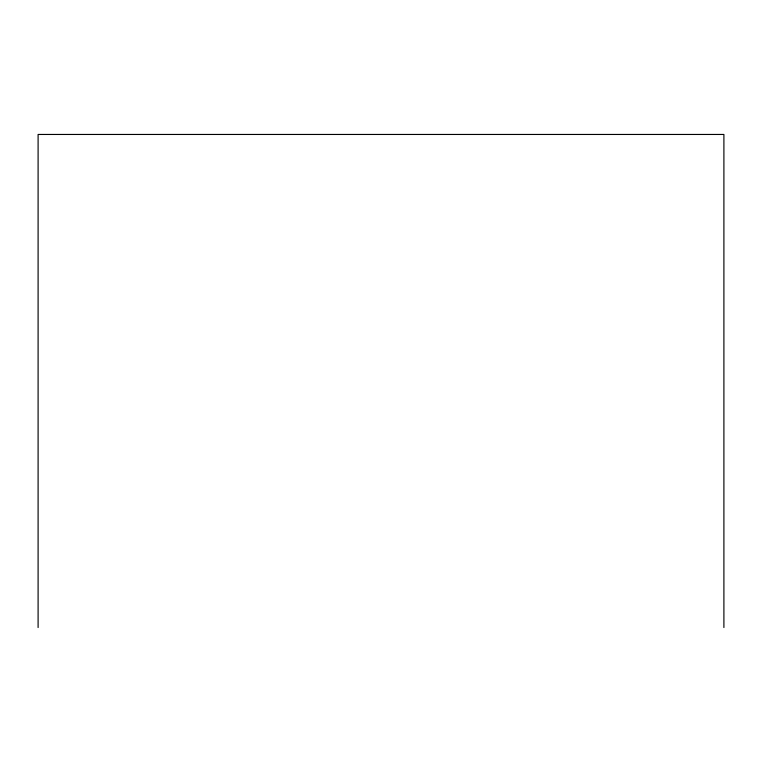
<?xml version="1.0" encoding="UTF-8"?>
<svg xmlns="http://www.w3.org/2000/svg" width="762" height="762" viewBox="0 0 762 762"><rect width="100%" height="100%" fill="white"/><g stroke="black" fill="none" stroke-linecap="round" stroke-linejoin="round"><path stroke-width="1.14" d="M723.9 627.545L723.9 134.455L38.1 134.455L38.1 627.545"/></g></svg>
